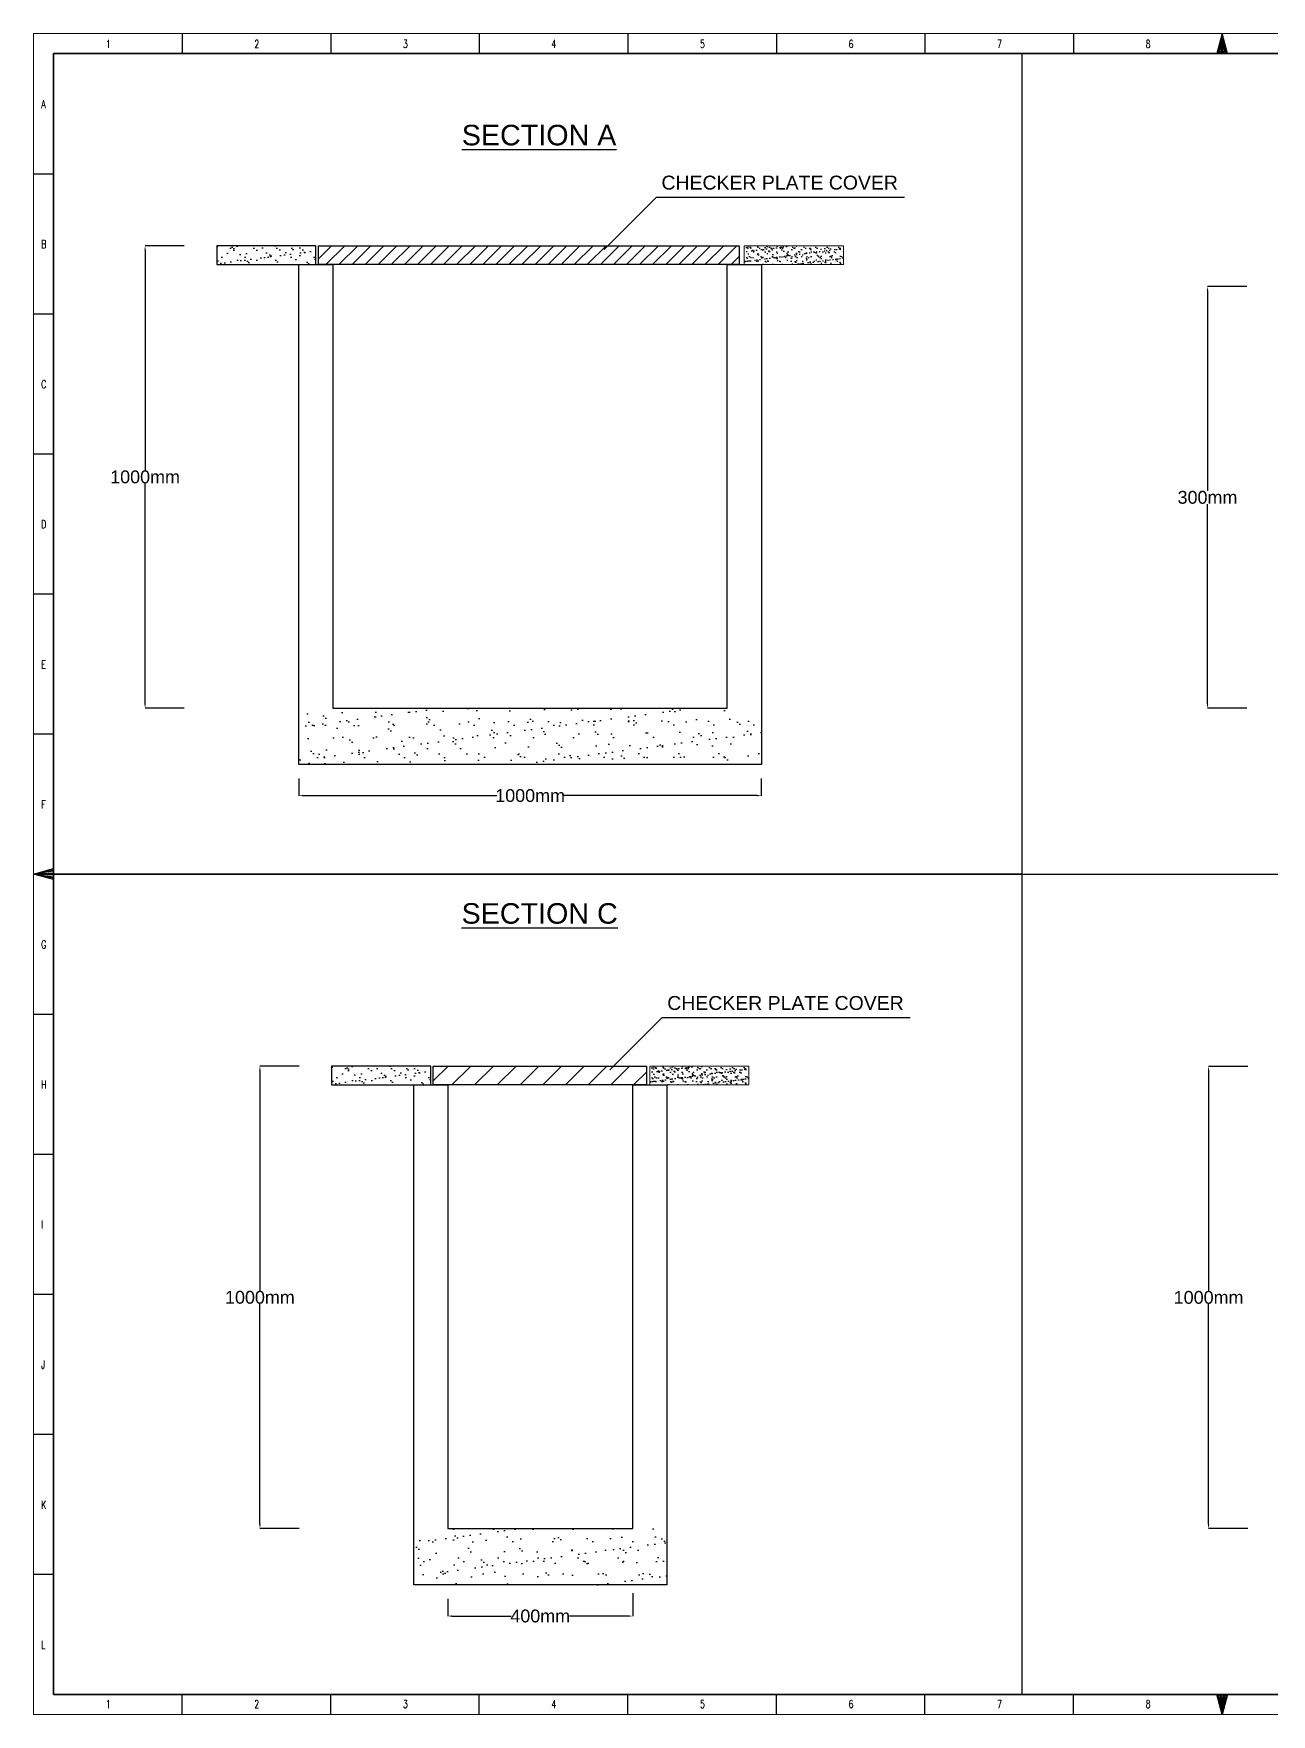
# Model space of a CAD drawing. Header units: inches. Extents: x -407333 to 282818, y 3392 to 167410.
# Drawn here: x -28331 to -13866, y 3392 to 23033 of the extents above; entities that cross this region are included whole.
import ezdxf

# ---------------------------------------------------------------- set-up
doc = ezdxf.new("R2010")
doc.units = ezdxf.units.IN
doc.header["$MEASUREMENT"] = 0
doc.layers.get('Defpoints').update_dxf_attribs({"lineweight": 0})
doc.styles.get("Standard").update_dxf_attribs({"font": 'arial.ttf'})
doc.styles.add('TEG BORDER', font='txt_qlt.shx', dxfattribs={"width": 0.7, "bigfont": 'hztxt.shx'})
doc.dimstyles.get("Standard").update_dxf_attribs({"dimtxt": 100, "dimasz": 50, "dimexe": 0.18, "dimexo": 0.0625, "dimgap": 0.09, "dimtad": 0, "dimtih": 1, "dimtoh": 1, "dimdec": 0, "dimzin": 0, "dimdsep": 46, "dimtxsty": 'Standard', "dimcen": 0.09, "dimadec": 0, "dimazin": 0, "dimtfac": 1, "dimtdec": 0, "dimtofl": 0, "dimtmove": 0, "dimatfit": 3, "dimfxl": 1, "dimtolj": 1, "dimtzin": 0, "dimarcsym": 0})

# ---------------------------------------------------------------- blocks, each defined once
blk = doc.blocks.new('252 BORDER A2')
for p, q in [((37.12, 420), (37.12, 415)), ((74.25, 420), (74.25, 415)), ((111.38, 420), (111.38, 415)), ((148.5, 420), (148.5, 415)), ((185.63, 420), (185.63, 415)), ((222.75, 420), (222.75, 415)), ((259.88, 420), (259.88, 415)), ((297, 420), (297, 415)), ((0, 385), (5, 385)), ((0, 350), (5, 350)), ((0, 315), (5, 315)), ((0, 280), (5, 280)), ((0, 245), (5, 245)), ((5, 210), (0, 210)), ((1.25, 210), (3.75, 210)), ((0, 175), (5, 175)), ((0, 140), (5, 140)), ((0, 105), (5, 105)), ((0, 70), (5, 70)), ((0, 35), (5, 35)), ((37.12, 0), (37.12, 5)), ((74.25, 0), (74.25, 5)), ((111.38, 0), (111.38, 5)), ((148.5, 0), (148.5, 5)), ((185.63, 0), (185.63, 5)), ((222.75, 0), (222.75, 5)), ((259.88, 0), (259.88, 5)), ((297, 0), (297, 5))]:
    blk.add_line(p, q)
at = {"linetype": 'Continuous'}
for p, q in [((489, 415), (5, 415)), ((5, 415), (5, 5)), ((5, 5), (489, 5))]:
    blk.add_line(p, q, dxfattribs=at)
at = {"color": 5, "lineweight": 15}
blk.add_lwpolyline([(0, 420), (594, 420), (594, 0), (0, 0)], close=True, dxfattribs=at)
for points in [[(297, 420), (295.66, 415), (298.34, 415), (297, 420), (296, 415), (296.33, 415), (297, 420), (296.67, 415), (297.33, 415), (297, 420), (297.67, 415), (298, 415), (297, 420)], [(0, 210), (5, 211.34), (5, 208.66), (0, 210), (5, 211), (5, 210.67), (0, 210), (5, 210.33), (5, 209.67), (0, 210), (5, 209.33), (5, 209), (0, 210)], [(297, 0), (295.66, 5), (298.34, 5), (297, 0), (296, 5), (296.33, 5), (297, 0), (296.67, 5), (297.33, 5), (297, 0), (297.67, 5), (298, 5), (297, 0)]]:
    blk.add_lwpolyline(points)
blk.add_lwpolyline([(5, 415), (589, 415), (589, 5), (5, 5)], close=True)
at = {"char_height": 2, "width": 2, "style": 'TEG BORDER'}
for s, insert, attachment_point in [('1', (18.05, 418.41), 1), ('2', (55.17, 418.41), 1), ('3', (92.3, 418.41), 1), ('4', (129.42, 418.41), 1), ('5', (166.55, 418.41), 1), ('6', (203.67, 418.41), 1), ('7', (240.8, 418.41), 1), ('8', (277.92, 418.41), 1), ('A', (1.91, 403.39), 1), ('B', (1.91, 368.39), 1), ('C', (1.91, 333.39), 1), ('D', (1.91, 298.39), 1), ('E', (1.91, 263.39), 1), ('F', (1.91, 228.39), 1), ('G', (1.91, 193.39), 1), ('H', (1.91, 158.39), 1), ('I', (1.91, 123.39), 1), ('J', (1.91, 88.39), 1), ('K', (1.91, 53.39), 1), ('L', (1.91, 18.39), 1), ('1', (18.05, 1.59), 7), ('2', (55.17, 1.59), 7), ('3', (92.3, 1.59), 7), ('4', (129.42, 1.59), 7), ('5', (166.55, 1.59), 7), ('6', (203.67, 1.59), 7), ('7', (240.8, 1.59), 7), ('8', (277.92, 1.59), 7)]:
    blk.add_mtext(s, dxfattribs=dict(at, insert=insert, attachment_point=attachment_point))
blk = doc.blocks.new('*D37')
at = {"color": 0, "lineweight": -2, "transparency": 16777216}
for p, q in [((-26571, 20553), (-27029, 20553)), ((-27029, 20503), (-27029, 17928)), ((-27029, 15200), (-27029, 17775)), ((-26571, 15150), (-27029, 15150))]:
    blk.add_line(p, q, dxfattribs=at)
at = {"color": 0, "transparency": 16777216}
for points in [[(-27037, 20503), (-27020, 20503), (-27029, 20553)], [(-27037, 15200), (-27020, 15200), (-27029, 15150)]]:
    blk.add_solid(points, dxfattribs=at)
at = {"layer": 'Defpoints', "color": 0, "transparency": 16777216}
for p in [(-26571, 20553), (-27029, 15150), (-26570, 15150)]:
    blk.add_point(p, dxfattribs=at)
at = {"color": 0, "transparency": 16777216, "insert": (-27029, 17852), "char_height": 150, "attachment_point": 5}
blk.add_mtext('\\A1;1000mm', dxfattribs=at)
blk = doc.blocks.new('*D38')
at = {"color": 0, "lineweight": -2, "transparency": 16777216}
for p, q in [((-25232, 14330), (-25232, 14127)), ((-19827, 14330), (-19827, 14127)), ((-25182, 14128), (-22919, 14128)), ((-19877, 14128), (-22140, 14128))]:
    blk.add_line(p, q, dxfattribs=at)
at = {"color": 0, "transparency": 16777216}
for points in [[(-25182, 14136), (-25182, 14119), (-25232, 14128)], [(-19877, 14136), (-19877, 14119), (-19827, 14128)]]:
    blk.add_solid(points, dxfattribs=at)
at = {"layer": 'Defpoints', "color": 0, "transparency": 16777216}
for p in [(-25232, 14330), (-19827, 14330), (-19827, 14128)]:
    blk.add_point(p, dxfattribs=at)
at = {"color": 0, "transparency": 16777216, "insert": (-22529, 14128), "char_height": 150, "attachment_point": 5}
blk.add_mtext('\\A1;1000mm', dxfattribs=at)
blk = doc.blocks.new('*D40')
at = {"color": 0, "lineweight": -2, "transparency": 16777216}
for p, q in [((-14154, 20076), (-14613, 20076)), ((-14613, 20026), (-14613, 17690)), ((-14613, 15200), (-14613, 17536)), ((-14154, 15150), (-14613, 15150))]:
    blk.add_line(p, q, dxfattribs=at)
at = {"color": 0, "transparency": 16777216}
for points in [[(-14621, 20026), (-14604, 20026), (-14613, 20076)], [(-14621, 15200), (-14604, 15200), (-14613, 15150)]]:
    blk.add_solid(points, dxfattribs=at)
at = {"layer": 'Defpoints', "color": 0, "transparency": 16777216}
for p in [(-14154, 20076), (-14613, 15150), (-14154, 15150)]:
    blk.add_point(p, dxfattribs=at)
at = {"color": 0, "transparency": 16777216, "insert": (-14613, 17613), "char_height": 150, "attachment_point": 5}
blk.add_mtext('\\A1;300mm', dxfattribs=at)
blk = doc.blocks.new('*D41')
at = {"color": 0, "lineweight": -2, "transparency": 16777216}
for p, q in [((-14142, 10964), (-14601, 10964)), ((-14600, 10914), (-14600, 8341)), ((-14600, 5613), (-14600, 8187)), ((-14142, 5563), (-14601, 5563))]:
    blk.add_line(p, q, dxfattribs=at)
at = {"color": 0, "transparency": 16777216}
for points in [[(-14609, 10914), (-14592, 10914), (-14600, 10964)], [(-14609, 5613), (-14592, 5613), (-14600, 5563)]]:
    blk.add_solid(points, dxfattribs=at)
at = {"layer": 'Defpoints', "color": 0, "transparency": 16777216}
for p in [(-14142, 10964), (-14600, 5563), (-14142, 5563)]:
    blk.add_point(p, dxfattribs=at)
at = {"color": 0, "transparency": 16777216, "insert": (-14600, 8264), "char_height": 150, "attachment_point": 5}
blk.add_mtext('\\A1;1000mm', dxfattribs=at)
blk = doc.blocks.new('*D47')
at = {"color": 0, "lineweight": -2, "transparency": 16777216}
for p, q in [((-25229, 10967), (-25687, 10967)), ((-25687, 10917), (-25687, 8342)), ((-25687, 5613), (-25687, 8188)), ((-25228, 5563), (-25687, 5563))]:
    blk.add_line(p, q, dxfattribs=at)
at = {"color": 0, "transparency": 16777216}
for points in [[(-25695, 10917), (-25678, 10917), (-25687, 10967)], [(-25695, 5613), (-25678, 5613), (-25687, 5563)]]:
    blk.add_solid(points, dxfattribs=at)
at = {"layer": 'Defpoints', "color": 0, "transparency": 16777216}
for p in [(-25228, 10967), (-25687, 5563), (-25228, 5563)]:
    blk.add_point(p, dxfattribs=at)
at = {"color": 0, "transparency": 16777216, "insert": (-25687, 8265), "char_height": 150, "attachment_point": 5}
blk.add_mtext('\\A1;1000mm', dxfattribs=at)
blk = doc.blocks.new('*D46')
at = {"color": 0, "lineweight": -2, "transparency": 16777216}
for p, q in [((-23492, 4743), (-23492, 4541)), ((-21330, 4807), (-21330, 4541)), ((-23442, 4541), (-22752, 4541)), ((-21380, 4541), (-22070, 4541))]:
    blk.add_line(p, q, dxfattribs=at)
at = {"color": 0, "transparency": 16777216}
for points in [[(-23442, 4549), (-23442, 4533), (-23492, 4541)], [(-21380, 4549), (-21380, 4533), (-21330, 4541)]]:
    blk.add_solid(points, dxfattribs=at)
at = {"layer": 'Defpoints', "color": 0, "transparency": 16777216}
for p in [(-23492, 4743), (-21330, 4807), (-21330, 4541)]:
    blk.add_point(p, dxfattribs=at)
at = {"color": 0, "transparency": 16777216, "insert": (-22411, 4541), "char_height": 150, "attachment_point": 5}
blk.add_mtext('\\A1;400mm', dxfattribs=at)

msp = doc.modelspace()

# ---------------------------------------------------------------- hatches: boundary and pattern name
h = msp.add_hatch()
h.set_pattern_fill('AR-SAND', color=251, scale=86.4)
h.set_pattern_definition([(37.5, (-12668.67, 20334.02), (-5.4426, 166.4776), [0, -131.328, 0, -146.88, 0, -140.4]), (7.5, (-12668.67, 20334.02), (152.9087, 243.8334), [0, -70.848, 0, -118.368, 0, -45.36]), (327.5, (-12774.94, 20334.02), (269.0619, 0.489), [0, -43.2, 0, -155.52, 0, -203.04]), (317.5, (-12774.94, 20334.02), (259.7293, 75.831), [0, -21.6, 0, -101.952, 0, -116.64])])
h.paths.add_polyline_path([(-25033.1, 20334), (-25033.1, 20553.5), (-26190.5, 20553.5), (-26190.5, 20334)])
h = msp.add_hatch()
h.set_pattern_fill('ANSI31', color=256, scale=864)
h.set_pattern_definition([(45, (-12696.51, 20334.02), (-76.3675, 76.3675), [])])
h.paths.add_polyline_path([(-20085.3, 20334), (-25002.5, 20334), (-25002.5, 20553.5), (-20085.3, 20553.5)])
h = msp.add_hatch()
h.set_pattern_fill('AR-SAND', color=251, scale=43.2)
h.set_pattern_definition([(37.5, (-11805.21, 20333.665), (-2.7213, 83.2388), [0, -65.664, 0, -73.44, 0, -70.2]), (7.5, (-11805.21, 20333.67), (76.4544, 121.9167), [0, -35.424, 0, -59.184, 0, -22.68]), (327.5, (-11858.345, 20333.665), (134.5309, 0.2445), [0, -21.6, 0, -77.76, 0, -101.52]), (317.5, (-11858.35, 20333.67), (129.8647, 37.9156), [0, -10.8, 0, -50.976, 0, -58.32])])
h.paths.add_polyline_path([(-20025.6, 20553.1), (-18868.3, 20553.1), (-18868.3, 20333.7), (-20025.6, 20333.7)])
h = msp.add_hatch()
h.set_pattern_fill('AR-SAND', color=42, scale=150)
h.paths.add_polyline_path([(-25231.9, 14491.5), (-25231.9, 15149.7), (-19826.9, 15149.7), (-19826.9, 14491.5)])
h = msp.add_hatch()
h.set_pattern_fill('AR-SAND', color=251, scale=86.4)
h.set_pattern_definition([(37.5, (-11326.63, 10747.41), (-5.4426, 166.4776), [0, -131.328, 0, -146.88, 0, -140.4]), (7.5, (-11326.63, 10747.41), (152.9087, 243.8334), [0, -70.848, 0, -118.368, 0, -45.36]), (327.5, (-11432.9, 10747.41), (269.0619, 0.489), [0, -43.2, 0, -155.52, 0, -203.04]), (317.5, (-11432.9, 10747.4), (259.7293, 75.831), [0, -21.6, 0, -101.952, 0, -116.64])])
h.paths.add_polyline_path([(-23691.1, 10747.4), (-23691.1, 10966.9), (-24848.5, 10966.9), (-24848.5, 10747.4)])
h = msp.add_hatch()
h.set_pattern_fill('ANSI31', color=256, scale=1500)
h.set_pattern_definition([(45, (1342.04, 0), (-132.5825, 132.5825), [])])
h.paths.add_polyline_path([(-21170.4, 10747.4), (-21170.4, 10966.9), (-23660.5, 10966.9), (-23660.5, 10747.4)])
h = msp.add_hatch()
h.set_pattern_fill('AR-SAND', color=251, scale=43.2)
h.set_pattern_definition([(37.5, (-12910.53, 10747.06), (-2.7213, 83.2388), [0, -65.664, 0, -73.44, 0, -70.2]), (7.5, (-12910.53, 10747.06), (76.4544, 121.9167), [0, -35.424, 0, -59.184, 0, -22.68]), (327.5, (-12963.67, 10747.06), (134.5309, 0.2445), [0, -21.6, 0, -77.76, 0, -101.52]), (317.5, (-12963.67, 10747.06), (129.8647, 37.9156), [0, -10.8, 0, -50.976, 0, -58.32])])
h.paths.add_polyline_path([(-21131, 10966.5), (-19973.6, 10966.5), (-19973.6, 10747.1), (-21131, 10747.1)])
h = msp.add_hatch()
h.set_pattern_fill('AR-SAND', color=42, scale=150)
h.paths.add_polyline_path([(-23889.9, 4905.2), (-23889.9, 5563.4), (-20932.2, 5563.4), (-20932.2, 4905.2)])

# ---------------------------------------------------------------- linework, layer by layer
for p, q in [((-16780.7, 22799), (-16780.7, 3625.8)), ((-28097.6, 13212.4), (-5463.9, 13212.4)), ((-16780.7, 13212.4), (-28097.6, 13212.4))]:
    msp.add_line(p, q)
at = {"extrusion": (0, 1, 0)}
for p, q in [((-24570.9, 15150, -8817.6), (-24570.9, 15150, -8653)), ((-24570.9, 15150, -17635.1), (-24570.9, 15150, -17470.5)), ((-24570.9, 15150, -26452.7), (-24570.9, 15150, -26288.1)), ((-24570.9, 15150, -35270.2), (-24570.9, 15150, -35105.6)), ((-24570.9, 15150, -44087.8), (-24570.9, 15150, -43923.2)), ((-23228.9, 5563.4, -8817.6), (-23228.9, 5563.4, -8653)), ((-23228.9, 5563.4, -17635.1), (-23228.9, 5563.4, -17470.5)), ((-23228.9, 5563.4, -26452.7), (-23228.9, 5563.4, -26288.1)), ((-23228.9, 5563.4, -35270.2), (-23228.9, 5563.4, -35105.6)), ((-23228.9, 5563.4, -44087.8), (-23228.9, 5563.4, -43923.2))]:
    msp.add_line(p, q, dxfattribs=at)
for points in [[(-25033.1, 20334), (-25033.1, 20553.5), (-26190.5, 20553.5), (-26190.5, 20334)], [(-20085.3, 20334), (-25002.5, 20334), (-25002.5, 20553.5), (-20085.3, 20553.5)], [(-23691.1, 10747.4), (-23691.1, 10966.9), (-24848.5, 10966.9), (-24848.5, 10747.4)], [(-21170.4, 10747.4), (-23660.5, 10747.4), (-23660.5, 10966.9), (-21170.4, 10966.9)]]:
    msp.add_lwpolyline(points, close=True)
at = {"lineweight": 15}
for points in [[(-20025.6, 20553.1), (-18868.3, 20553.1), (-18868.3, 20333.7), (-20025.6, 20333.7)], [(-21131, 10966.5), (-19973.6, 10966.5), (-19973.6, 10747.1), (-21131, 10747.1)]]:
    msp.add_lwpolyline(points, close=True, dxfattribs=at)
for points in [[(-25231.9, 15149.7), (-25231.9, 20333.7), (-24834.4, 20333.7), (-24834.4, 15149.7)], [(-20224.4, 15149.7), (-20224.4, 20333.7), (-19826.9, 20333.7), (-19826.9, 15149.7)], [(-19826.9, 15150), (-19826.9, 14491.5), (-25231.9, 14491.5), (-25231.9, 15150)], [(-24834.4, 15150), (-20224.4, 15150)], [(-23889.9, 5563.4), (-23889.9, 10747.4), (-23492.3, 10747.4), (-23492.3, 5563.4)], [(-21329.7, 5563.4), (-21329.7, 10747.4), (-20932.2, 10747.4), (-20932.2, 5563.4)], [(-20932.2, 5563.4), (-20932.2, 4905.2), (-23889.9, 4905.2), (-23889.9, 5563.4)], [(-23492.3, 5563.4), (-21329.7, 5563.4)]]:
    msp.add_lwpolyline(points)

# ---------------------------------------------------------------- block references
at = {"xscale": 46.76394, "yscale": 46.76394, "zscale": 46.76394}
msp.add_blockref('252 BORDER A2', (-28331.4, 3392), dxfattribs=at)

# ---------------------------------------------------------------- texts
for p in [(-20994.3, 21210.5, 9135), (-20926.6, 11623.9, 9135)]:
    msp.add_text('CHECKER PLATE COVER', height=162.573).set_placement(p)
at = {"char_height": 240, "attachment_point": 1}
for s, insert in [('\\pi714.01;{\\LSECTION A}', (-24041.7, 21967.1)), ('\\pi711.64;{\\LSECTION C}', (-24041.7, 12871.5))]:
    msp.add_mtext_dynamic_manual_height_columns(s, width=3220.497, gutter_width=1, heights=[0], dxfattribs=dict(at, insert=insert))

# ---------------------------------------------------------------- dimensions: what is measured, and where the dimension line sits
for base, p1, p2, override, picture, middle in [((-27028.7, 15150), (-26570.5, 20553.5), (-26570.5, 15150), {"dimtxt": 150, "dimlfac": 0.185082, "dimpost": 'mm'}, '*D37', (-27028.7, 17851.7)), ((-14612.5, 15150), (-14154.4, 20076.3), (-14154.3, 15150), {"dimtxt": 150, "dimlfac": 0.060805, "dimpost": 'mm'}, '*D40', (-14612.5, 17613.2)), ((-25686.6, 5563.4), (-25228.5, 10966.9), (-25228.4, 5563.4), {"dimtxt": 150, "dimlfac": 0.185082, "dimpost": 'mm'}, '*D47', (-25686.6, 8265.1)), ((-14600.4, 5563.4), (-14142.2, 10964.3), (-14142.2, 5563.4), {"dimtxt": 150, "dimlfac": 0.185082, "dimpost": 'mm'}, '*D41', (-14600.4, 8263.9))]:
    dim = msp.add_linear_dim(base=base, p1=p1, p2=p2, angle=270, dimstyle='Standard', override=override)
    dim.commit()
    dim.dimension.update_dxf_attribs({"geometry": picture, "text_midpoint": middle})
for base, p1, p2, picture, middle in [((-19826.9, 14127.6), (-25231.9, 14329.8), (-19826.9, 14329.8), '*D38', (-22529.4, 14127.6)), ((-21329.7, 4541), (-23492.3, 4743.2), (-21329.7, 4807.1), '*D46', (-22411, 4541))]:
    dim = msp.add_linear_dim(base=base, p1=p1, p2=p2, dimstyle='Standard', override={"dimtxt": 150, "dimlfac": 0.185082, "dimpost": 'mm'})
    dim.commit()
    dim.dimension.update_dxf_attribs({"geometry": picture, "text_midpoint": middle})

# ---------------------------------------------------------------- leaders
for points in [[(-21664.2, 20509.7, 9135), (-21053.2, 21120.6, 9135), (-18153.9, 21120.6, 9135)], [(-21596.5, 10923, 9135), (-20985.6, 11534, 9135), (-18086.2, 11534, 9135)]]:
    msp.add_leader(points, dimstyle='Standard', override={"dimgap": 0.09, "dimtad": 0})

doc.saveas('drawing.dxf')
